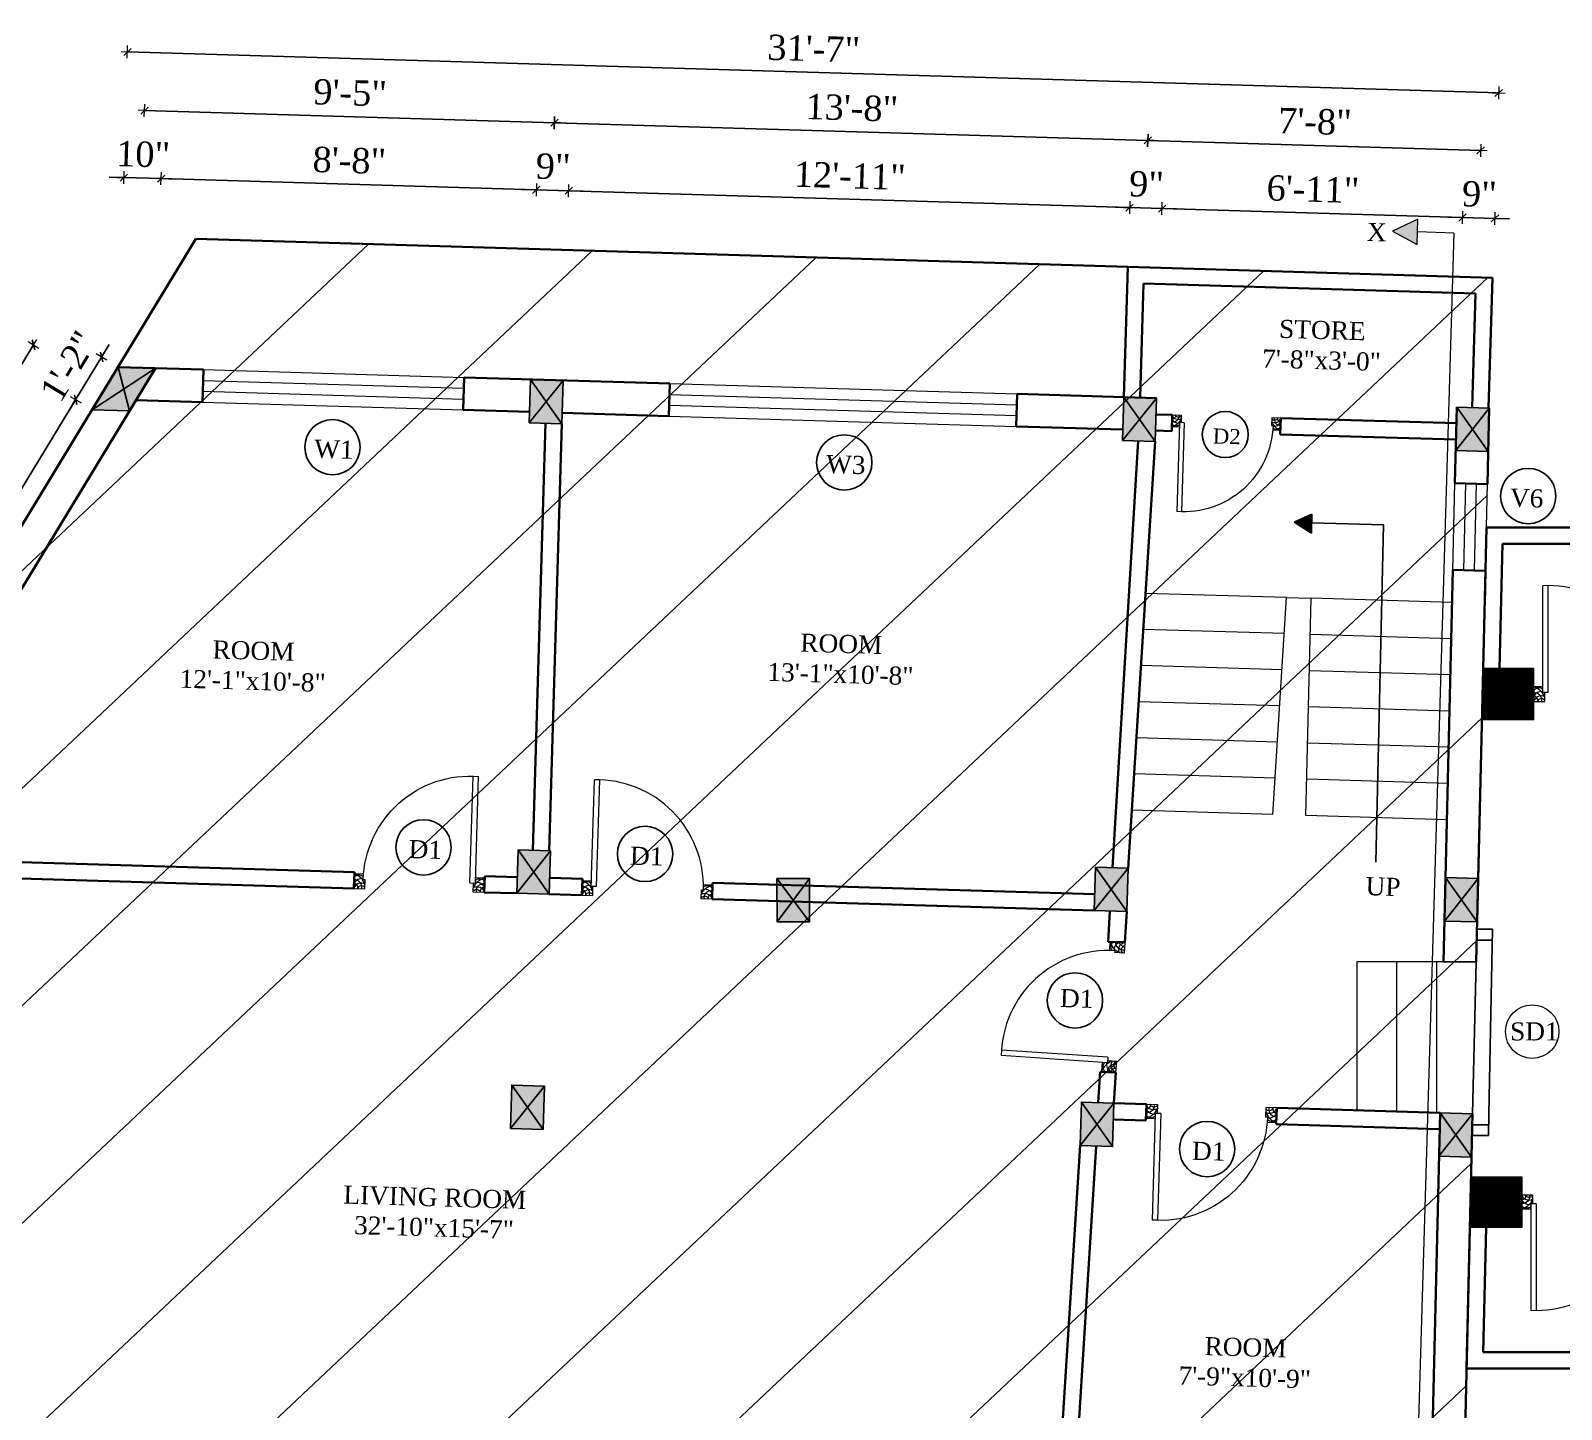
# Model space of a CAD drawing. Header units: inches. Extents: x 4069 to 291496, y -47643 to 12535.
# Drawn here: x 139422 to 139844.9, y -21981.2 to -21600.4 of the extents above; entities that cross this region are included whole.
import ezdxf

# ---------------------------------------------------------------- set-up
doc = ezdxf.new("R2010")
doc.units = ezdxf.units.IN
doc.header["$LTSCALE"] = 5
doc.header["$MEASUREMENT"] = 0
for name, color, linetype, lineweight in [('A-WALL', 7, 'Continuous', 9), ('Dimension', 7, 'Continuous', 18), ('DOOR', 62, 'Continuous', 0), ('Dw', 2, 'Continuous', 18), ('tefriş', 30, 'Continuous', 9)]:
    doc.layers.add(name, color=color, linetype=linetype, lineweight=lineweight)
doc.layers.add('dim line', color=7, linetype='Continuous', lineweight=15, true_color=0xfab2b2)
doc.layers.add('TEXT', color=6, linetype='Continuous')
doc.layers.add('WALL', color=7, linetype='Continuous')
doc.styles.add('ordinary', font='times.ttf')
doc.dimstyles.new('Copy of 96', dxfattribs={"dimtxt": 7, "dimasz": 4, "dimexe": 0.5, "dimexo": 0.5, "dimgap": 3, "dimtad": 1, "dimdec": 1, "dimzin": 11, "dimdsep": 46, "dimlunit": 4, "dimtxsty": 'ordinary', "dimblk": 'OBLIQUE', "dimcen": 0.09, "dimse1": 1, "dimse2": 1, "dimclrt": 6, "dimazin": 0, "dimtfac": 1, "dimtdec": 1, "dimtix": 1, "dimtmove": 2, "dimatfit": 3, "dimldrblk": 'leader', "dimfxl": 0.5, "dimfxlon": 1, "dimtolj": 1, "dimtzin": 0, "dimarcsym": 0})

# ---------------------------------------------------------------- blocks, each defined once
blk = doc.blocks.new('C1a')
at = {"color": 1, "ltscale": 5}
for p, q in [((18657.75, 4625.76), (18648.75, 4625.76)), ((18648.75, 4625.76), (18648.82, 4613.76)), ((18657.82, 4613.76), (18657.75, 4625.76)), ((18648.82, 4613.76), (18657.82, 4613.76))]:
    blk.add_line(p, q, dxfattribs=at)
blk = doc.blocks.new('c2a')
at = {"color": 1, "ltscale": 5}
for p, q in [((18091.63, 4625.76), (18084.82, 4613.76)), ((18101.98, 4625.76), (18091.63, 4625.76)), ((18095.17, 4613.76), (18101.98, 4625.76)), ((18084.82, 4613.76), (18095.17, 4613.76))]:
    blk.add_line(p, q, dxfattribs=at)
blk = doc.blocks.new('A$C27B36B59')
at = {"layer": 'DOOR'}
for p, q in [((0, 4), (0, 0)), ((2.5, 4), (0, 4)), ((0, 0), (3, 0)), ((2.5, 2.5), (2.5, 4)), ((3, 2.5), (2.5, 2.5)), ((3, 0), (3, 2.5))]:
    blk.add_line(p, q, dxfattribs=at)
for centre, radius, start, end in [((-1.4, -0.54), 4.75, 22.1411, 72.838), ((1.34, 2.09), 1.64, 45.138, 144.8948), ((2.21, 0.3), 2.49, 83.3149, 152.658), ((0.13, 0.37), 2.05, 349.4875, 93.6805), ((1.96, -0.47), 2.01, 58.7447, 166.495), ((-0.06, 0.32), 1.13, 343.542, 86.947), ((2.08, -0.4), 1.17, 38.2816, 160.1519)]:
    blk.add_arc(centre, radius, start, end, dxfattribs=at)
blk = doc.blocks.new('D2')
at = {"layer": 'DOOR'}
for p, q in [((74473.95, 24047.59), (74473.95, 24018.09)), ((74473.95, 24047.59), (74475.45, 24047.59)), ((74475.45, 24047.59), (74475.45, 24018.13))]:
    blk.add_line(p, q, dxfattribs=at)
blk.add_arc((74473.95, 24047.59), 29.5, 180, 272.9146, dxfattribs=at)
at = {"layer": 'DOOR', "xscale": -1, "rotation": 180}
blk.add_blockref('A$C27B36B59', (74441.95, 24050.09), dxfattribs=at)
at = {"layer": 'DOOR', "rotation": 180}
blk.add_blockref('A$C27B36B59', (74477.95, 24050.09), dxfattribs=at)
blk = doc.blocks.new('x-x')
at = {"ltscale": 5}
for points in [[(11364.03, -701.52), (11364.03, -694.51), (11357.15, -698.09)], [(11364.03, -1135.52), (11364.03, -1128.51), (11357.15, -1132.09)]]:
    blk.add_hatch(color=256, dxfattribs=at).paths.add_polyline_path(points)
for p, q in [((11364.03, -694.51), (11357.15, -698.09)), ((11364.03, -701.52), (11364.03, -694.51)), ((11357.15, -698.09), (11364.03, -701.52)), ((11374.13, -698.09), (11364.03, -698.09)), ((11374.13, -698.09), (11374.13, -1132.09)), ((11364.03, -1128.51), (11357.15, -1132.09)), ((11364.03, -1135.52), (11364.03, -1128.51)), ((11357.15, -1132.09), (11364.03, -1135.52)), ((11374.13, -1132.09), (11364.03, -1132.09))]:
    blk.add_line(p, q, dxfattribs=at)
at = {"layer": 'A-WALL', "color": 1, "ltscale": 5}
blk.add_line((11374.13, -1120.09), (11374.13, -1132.09), dxfattribs=at)
at = {"layer": 'TEXT', "style": 'ordinary'}
for p in [(11350.08, -700.97), (11350.08, -1134.1)]:
    blk.add_text('X', height=5, dxfattribs=at).set_placement(p)
blk = doc.blocks.new('oblique')
at = {"color": 0, "lineweight": -2}
blk.add_line((0.25, 0.25), (-0.25, -0.25), dxfattribs=at)
at = {"layer": 'dim line', "lineweight": 9}
for p, q in [((-0.4375, 0), (0.4375, 0)), ((0, 0.4375), (0, -0.4375))]:
    blk.add_line(p, q, dxfattribs=at)
blk = doc.blocks.new('*D4081')
at = {"layer": 'A-WALL', "color": 0, "lineweight": -2, "ltscale": 50, "transparency": 16777216}
blk.add_line((139325.06, -21882.12), (139434.38, -21702.3), dxfattribs=at)
at = {"layer": 'Defpoints', "color": 0, "ltscale": 50, "transparency": 16777216}
for p in [(139434.38, -21702.3), (139438.95, -21705.08), (139329.62, -21884.9)]:
    blk.add_point(p, dxfattribs=at)
at = {"layer": 'A-WALL', "color": 0, "lineweight": -2, "ltscale": 50, "transparency": 16777216, "xscale": 4, "yscale": 4, "zscale": 4}
for p, rotation in [((139434.38, -21702.3), 58.70147092263574), ((139325.06, -21882.12), 238.7014709226357)]:
    blk.add_blockref('oblique', p, dxfattribs=dict(at, rotation=rotation))
at = {"layer": 'A-WALL', "color": 6, "ltscale": 50, "transparency": 16777216, "insert": (139374.1, -21788.8), "char_height": 7, "attachment_point": 5, "rotation": 58.7015, "style": 'ordinary'}
blk.add_mtext('\\A1;17\'-6"', dxfattribs=at)
blk = doc.blocks.new('_OBLIQUE')
at = {"color": 0, "linetype": 'ByBlock'}
blk.add_line((-0.5, -0.5), (0.5, 0.5), dxfattribs=at)
blk = doc.blocks.new('leader')
at = {"layer": 'Dimension'}
for p, q in [((0, -4.33), (0, 4.33)), ((-4.42, 0), (4.42, 0))]:
    blk.add_line(p, q, dxfattribs=at)
blk = doc.blocks.new('*D4082')
at = {"layer": 'A-WALL', "color": 0, "lineweight": -2, "ltscale": 50, "transparency": 16777216}
for p, q in [((139434.38, -21702.3), (139441.55, -21690.51)), ((139441.55, -21690.51), (139443.63, -21687.1)), ((139434.38, -21702.3), (139432.3, -21705.72))]:
    blk.add_line(p, q, dxfattribs=at)
at = {"layer": 'Defpoints', "color": 0, "ltscale": 50, "transparency": 16777216}
for p in [(139441.55, -21690.51), (139446.11, -21693.29), (139438.95, -21705.08)]:
    blk.add_point(p, dxfattribs=at)
at = {"layer": 'A-WALL', "color": 0, "lineweight": -2, "ltscale": 50, "transparency": 16777216, "xscale": 4, "yscale": 4, "zscale": 4}
for p, rotation in [((139441.55, -21690.51), 238.7014709226357), ((139434.38, -21702.3), 58.70147092263576)]:
    blk.add_blockref('oblique', p, dxfattribs=dict(at, rotation=rotation))
at = {"layer": 'A-WALL', "color": 6, "ltscale": 50, "transparency": 16777216, "insert": (139432.41, -21693.03), "char_height": 7, "attachment_point": 5, "rotation": 58.7015, "style": 'ordinary'}
blk.add_mtext('\\A1;1\'-2"', dxfattribs=at)
blk = doc.blocks.new('*D4083')
at = {"layer": 'A-WALL', "color": 0, "lineweight": -2, "ltscale": 50, "transparency": 16777216}
blk.add_line((139422.75, -21687.16), (139306.25, -21878.77), dxfattribs=at)
at = {"layer": 'Defpoints', "color": 0, "ltscale": 50, "transparency": 16777216}
for p in [(139442.53, -21699.18), (139306.25, -21878.77), (139326.04, -21890.79)]:
    blk.add_point(p, dxfattribs=at)
at = {"layer": 'A-WALL', "color": 0, "lineweight": -2, "ltscale": 50, "transparency": 16777216, "xscale": 4, "yscale": 4, "zscale": 4}
for p, rotation in [((139422.75, -21687.16), 58.70147092238875), ((139306.25, -21878.77), 238.7014709223888)]:
    blk.add_blockref('oblique', p, dxfattribs=dict(at, rotation=rotation))
at = {"layer": 'A-WALL', "color": 6, "ltscale": 50, "transparency": 16777216, "insert": (139358.9, -21779.55), "char_height": 7, "attachment_point": 5, "rotation": 58.7015, "style": 'ordinary'}
blk.add_mtext('\\A1;18\'-8"', dxfattribs=at)
blk = doc.blocks.new('*D4085')
at = {"layer": 'A-WALL', "color": 0, "lineweight": -2, "ltscale": 50, "transparency": 16777216}
blk.add_line((139210.42, -22004.88), (139412.34, -21672.75), dxfattribs=at)
at = {"layer": 'Defpoints', "color": 0, "ltscale": 50, "transparency": 16777216}
for p in [(139412.34, -21672.75), (139446.11, -21693.29), (139244.19, -22025.41)]:
    blk.add_point(p, dxfattribs=at)
at = {"layer": 'A-WALL', "color": 0, "lineweight": -2, "ltscale": 50, "transparency": 16777216, "xscale": 4, "yscale": 4, "zscale": 4}
for p, rotation in [((139412.34, -21672.75), 58.70147092240071), ((139210.42, -22004.88), 238.7014709224007)]:
    blk.add_blockref('oblique', p, dxfattribs=dict(at, rotation=rotation))
at = {"layer": 'A-WALL', "color": 6, "ltscale": 50, "transparency": 16777216, "insert": (139305.77, -21835.41), "char_height": 7, "attachment_point": 5, "rotation": 58.7015, "style": 'ordinary'}
blk.add_mtext('\\A1;32\'-5"', dxfattribs=at)
blk = doc.blocks.new('*D4086')
at = {"layer": 'A-WALL', "color": 0, "lineweight": -2, "ltscale": 50, "transparency": 16777216}
for p, q in [((139447.68, -21640.94), (139443.68, -21640.82)), ((139447.68, -21640.94), (139458.02, -21641.25)), ((139458.02, -21641.25), (139462.02, -21641.37))]:
    blk.add_line(p, q, dxfattribs=at)
at = {"layer": 'Defpoints', "color": 0, "ltscale": 50, "transparency": 16777216}
for p in [(139458.02, -21641.25), (139446.11, -21693.29), (139456.46, -21693.6)]:
    blk.add_point(p, dxfattribs=at)
at = {"layer": 'A-WALL', "color": 0, "lineweight": -2, "ltscale": 50, "transparency": 16777216, "xscale": 4, "yscale": 4, "zscale": 4}
for p, rotation in [((139447.68, -21640.94), 358.2899854281655), ((139458.02, -21641.25), 178.2899854281655)]:
    blk.add_blockref('oblique', p, dxfattribs=dict(at, rotation=rotation))
at = {"layer": 'A-WALL', "color": 6, "ltscale": 50, "transparency": 16777216, "insert": (139453.05, -21634.54), "char_height": 7, "attachment_point": 5, "rotation": 358.29, "style": 'ordinary'}
blk.add_mtext('\\A1;10"', dxfattribs=at)
blk = doc.blocks.new('*D4087')
at = {"layer": 'A-WALL', "color": 0, "lineweight": -2, "ltscale": 50, "transparency": 16777216}
blk.add_line((139458.02, -21641.25), (139561.63, -21644.34), dxfattribs=at)
at = {"layer": 'Defpoints', "color": 0, "ltscale": 50, "transparency": 16777216}
for p in [(139561.63, -21644.34), (139456.46, -21693.6), (139560.06, -21696.69)]:
    blk.add_point(p, dxfattribs=at)
at = {"layer": 'A-WALL', "color": 0, "lineweight": -2, "ltscale": 50, "transparency": 16777216, "xscale": 4, "yscale": 4, "zscale": 4}
for p, rotation in [((139458.02, -21641.25), 178.2899854281156), ((139561.63, -21644.34), 358.2899854281156)]:
    blk.add_blockref('oblique', p, dxfattribs=dict(at, rotation=rotation))
at = {"layer": 'A-WALL', "color": 6, "ltscale": 50, "transparency": 16777216, "insert": (139510.02, -21636.24), "char_height": 7, "attachment_point": 5, "rotation": 358.29, "style": 'ordinary'}
blk.add_mtext('\\A1;8\'-8"', dxfattribs=at)
blk = doc.blocks.new('*D4088')
at = {"layer": 'A-WALL', "color": 0, "lineweight": -2, "ltscale": 50, "transparency": 16777216}
for p, q in [((139561.63, -21644.34), (139557.63, -21644.22)), ((139561.63, -21644.34), (139570.62, -21644.61)), ((139570.62, -21644.61), (139574.62, -21644.73))]:
    blk.add_line(p, q, dxfattribs=at)
at = {"layer": 'Defpoints', "color": 0, "ltscale": 50, "transparency": 16777216}
for p in [(139570.62, -21644.61), (139560.06, -21696.69), (139569.06, -21696.96)]:
    blk.add_point(p, dxfattribs=at)
at = {"layer": 'A-WALL', "color": 0, "lineweight": -2, "ltscale": 50, "transparency": 16777216, "xscale": 4, "yscale": 4, "zscale": 4}
for p, rotation in [((139561.63, -21644.34), 358.2899854281156), ((139570.62, -21644.61), 178.2899854281156)]:
    blk.add_blockref('oblique', p, dxfattribs=dict(at, rotation=rotation))
at = {"layer": 'A-WALL', "color": 6, "ltscale": 50, "transparency": 16777216, "insert": (139566.32, -21637.91), "char_height": 7, "attachment_point": 5, "rotation": 358.29, "style": 'ordinary'}
blk.add_mtext('\\A1;9"', dxfattribs=at)
blk = doc.blocks.new('*D4089')
at = {"layer": 'A-WALL', "color": 0, "lineweight": -2, "ltscale": 50, "transparency": 16777216}
blk.add_line((139570.62, -21644.61), (139725.55, -21649.24), dxfattribs=at)
at = {"layer": 'Defpoints', "color": 0, "ltscale": 50, "transparency": 16777216}
for p in [(139725.55, -21649.24), (139569.06, -21696.96), (139723.99, -21701.58)]:
    blk.add_point(p, dxfattribs=at)
at = {"layer": 'A-WALL', "color": 0, "lineweight": -2, "ltscale": 50, "transparency": 16777216, "xscale": 4, "yscale": 4, "zscale": 4}
for p, rotation in [((139570.62, -21644.61), 178.2899854281156), ((139725.55, -21649.24), 358.2899854281156)]:
    blk.add_blockref('oblique', p, dxfattribs=dict(at, rotation=rotation))
at = {"layer": 'A-WALL', "color": 6, "ltscale": 50, "transparency": 16777216, "insert": (139648.28, -21640.43), "char_height": 7, "attachment_point": 5, "rotation": 358.29, "style": 'ordinary'}
blk.add_mtext('\\A1;12\'-11"', dxfattribs=at)
blk = doc.blocks.new('*D4090')
at = {"layer": 'A-WALL', "color": 0, "lineweight": -2, "ltscale": 50, "transparency": 16777216}
for p, q in [((139725.55, -21649.24), (139721.55, -21649.12)), ((139725.55, -21649.24), (139734.55, -21649.5)), ((139734.55, -21649.5), (139738.55, -21649.62))]:
    blk.add_line(p, q, dxfattribs=at)
at = {"layer": 'Defpoints', "color": 0, "ltscale": 50, "transparency": 16777216}
for p in [(139734.55, -21649.5), (139723.99, -21701.58), (139732.99, -21701.85)]:
    blk.add_point(p, dxfattribs=at)
at = {"layer": 'A-WALL', "color": 0, "lineweight": -2, "ltscale": 50, "transparency": 16777216, "xscale": 4, "yscale": 4, "zscale": 4}
for p, rotation in [((139725.55, -21649.24), 358.2899854281156), ((139734.55, -21649.5), 178.2899854281156)]:
    blk.add_blockref('oblique', p, dxfattribs=dict(at, rotation=rotation))
at = {"layer": 'A-WALL', "color": 6, "ltscale": 50, "transparency": 16777216, "insert": (139730.25, -21642.8), "char_height": 7, "attachment_point": 5, "rotation": 358.29, "style": 'ordinary'}
blk.add_mtext('\\A1;9"', dxfattribs=at)
blk = doc.blocks.new('*D4091')
at = {"layer": 'A-WALL', "color": 0, "lineweight": -2, "ltscale": 50, "transparency": 16777216}
blk.add_line((139734.55, -21649.5), (139817.51, -21651.98), dxfattribs=at)
at = {"layer": 'Defpoints', "color": 0, "ltscale": 50, "transparency": 16777216}
for p in [(139817.51, -21651.98), (139732.99, -21701.85), (139815.95, -21704.33)]:
    blk.add_point(p, dxfattribs=at)
at = {"layer": 'A-WALL', "color": 0, "lineweight": -2, "ltscale": 50, "transparency": 16777216, "xscale": 4, "yscale": 4, "zscale": 4}
for p, rotation in [((139734.55, -21649.5), 178.2899854281156), ((139817.51, -21651.98), 358.2899854281156)]:
    blk.add_blockref('oblique', p, dxfattribs=dict(at, rotation=rotation))
at = {"layer": 'A-WALL', "color": 6, "ltscale": 50, "transparency": 16777216, "insert": (139776.23, -21644.18), "char_height": 7, "attachment_point": 5, "rotation": 358.29, "style": 'ordinary'}
blk.add_mtext('\\A1;6\'-11"', dxfattribs=at)
blk = doc.blocks.new('*D4092')
at = {"layer": 'A-WALL', "color": 0, "lineweight": -2, "ltscale": 50, "transparency": 16777216}
for p, q in [((139817.51, -21651.98), (139813.51, -21651.86)), ((139817.51, -21651.98), (139826.51, -21652.25)), ((139826.51, -21652.25), (139830.51, -21652.37))]:
    blk.add_line(p, q, dxfattribs=at)
at = {"layer": 'Defpoints', "color": 0, "ltscale": 50, "transparency": 16777216}
for p in [(139826.51, -21652.25), (139815.95, -21704.33), (139824.95, -21704.6)]:
    blk.add_point(p, dxfattribs=at)
at = {"layer": 'A-WALL', "color": 0, "lineweight": -2, "ltscale": 50, "transparency": 16777216, "xscale": 4, "yscale": 4, "zscale": 4}
for p, rotation in [((139817.51, -21651.98), 358.2899854281156), ((139826.51, -21652.25), 178.2899854281156)]:
    blk.add_blockref('oblique', p, dxfattribs=dict(at, rotation=rotation))
at = {"layer": 'A-WALL', "color": 6, "ltscale": 50, "transparency": 16777216, "insert": (139822.21, -21645.55), "char_height": 7, "attachment_point": 5, "rotation": 358.29, "style": 'ordinary'}
blk.add_mtext('\\A1;9"', dxfattribs=at)
blk = doc.blocks.new('*D4093')
at = {"layer": 'A-WALL', "color": 0, "lineweight": -2, "ltscale": 50, "transparency": 16777216}
blk.add_line((139822.57, -21633.45), (139730.61, -21630.7), dxfattribs=at)
at = {"layer": 'Defpoints', "color": 0, "ltscale": 50, "transparency": 16777216}
for p in [(139730.61, -21630.7), (139728.49, -21701.72), (139820.45, -21704.46)]:
    blk.add_point(p, dxfattribs=at)
at = {"layer": 'A-WALL', "color": 0, "lineweight": -2, "ltscale": 50, "transparency": 16777216, "xscale": 4, "yscale": 4, "zscale": 4}
for p, rotation in [((139730.61, -21630.7), 178.2899854281298), ((139822.57, -21633.45), 358.2899854281299)]:
    blk.add_blockref('oblique', p, dxfattribs=dict(at, rotation=rotation))
at = {"layer": 'A-WALL', "color": 6, "ltscale": 50, "transparency": 16777216, "insert": (139776.78, -21625.51), "char_height": 7, "attachment_point": 5, "rotation": 358.29, "style": 'ordinary'}
blk.add_mtext('\\A1;7\'-8"', dxfattribs=at)
blk = doc.blocks.new('*D4094')
at = {"layer": 'A-WALL', "color": 0, "lineweight": -2, "ltscale": 50, "transparency": 16777216}
blk.add_line((139730.61, -21630.7), (139566.68, -21625.81), dxfattribs=at)
at = {"layer": 'Defpoints', "color": 0, "ltscale": 50, "transparency": 16777216}
for p in [(139566.68, -21625.81), (139564.56, -21696.82), (139728.49, -21701.72)]:
    blk.add_point(p, dxfattribs=at)
at = {"layer": 'A-WALL', "color": 0, "lineweight": -2, "ltscale": 50, "transparency": 16777216, "xscale": 4, "yscale": 4, "zscale": 4}
for p, rotation in [((139566.68, -21625.81), 178.2899854281156), ((139730.61, -21630.7), 358.2899854281156)]:
    blk.add_blockref('oblique', p, dxfattribs=dict(at, rotation=rotation))
at = {"layer": 'A-WALL', "color": 6, "ltscale": 50, "transparency": 16777216, "insert": (139648.84, -21621.7), "char_height": 7, "attachment_point": 5, "rotation": 358.29, "style": 'ordinary'}
blk.add_mtext('\\A1;13\'-8"', dxfattribs=at)
blk = doc.blocks.new('*D4095')
at = {"layer": 'A-WALL', "color": 0, "lineweight": -2, "ltscale": 50, "transparency": 16777216}
blk.add_line((139566.68, -21625.81), (139453.41, -21622.43), dxfattribs=at)
at = {"layer": 'Defpoints', "color": 0, "ltscale": 50, "transparency": 16777216}
for p in [(139453.41, -21622.43), (139451.29, -21693.44), (139564.56, -21696.82)]:
    blk.add_point(p, dxfattribs=at)
at = {"layer": 'A-WALL', "color": 0, "lineweight": -2, "ltscale": 50, "transparency": 16777216, "xscale": 4, "yscale": 4, "zscale": 4}
for p, rotation in [((139453.41, -21622.43), 178.2899854281156), ((139566.68, -21625.81), 358.2899854281156)]:
    blk.add_blockref('oblique', p, dxfattribs=dict(at, rotation=rotation))
at = {"layer": 'A-WALL', "color": 6, "ltscale": 50, "transparency": 16777216, "insert": (139510.24, -21617.55), "char_height": 7, "attachment_point": 5, "rotation": 358.29, "style": 'ordinary'}
blk.add_mtext('\\A1;9\'-5"', dxfattribs=at)
blk = doc.blocks.new('*D4096')
at = {"layer": 'A-WALL', "color": 0, "lineweight": -2, "ltscale": 50, "transparency": 16777216}
blk.add_line((139448.71, -21606.26), (139827.54, -21617.57), dxfattribs=at)
at = {"layer": 'Defpoints', "color": 0, "ltscale": 50, "transparency": 16777216}
for p in [(139827.54, -21617.57), (139446.11, -21693.29), (139824.95, -21704.6)]:
    blk.add_point(p, dxfattribs=at)
at = {"layer": 'A-WALL', "color": 0, "lineweight": -2, "ltscale": 50, "transparency": 16777216, "xscale": 4, "yscale": 4, "zscale": 4}
for p, rotation in [((139448.71, -21606.26), 178.2899854281156), ((139827.54, -21617.57), 358.2899854281156)]:
    blk.add_blockref('oblique', p, dxfattribs=dict(at, rotation=rotation))
at = {"layer": 'A-WALL', "color": 6, "ltscale": 50, "transparency": 16777216, "insert": (139638.32, -21605.35), "char_height": 7, "attachment_point": 5, "rotation": 358.29, "style": 'ordinary'}
blk.add_mtext('\\A1;31\'-7"', dxfattribs=at)

msp = doc.modelspace()

# ---------------------------------------------------------------- hatches: boundary and pattern name
at = {"layer": 'A-WALL', "ltscale": 5}
h = msp.add_hatch(dxfattribs=at)
h.set_pattern_fill('ANSI31', color=256)
h.set_pattern_definition([(45, (115401.16021, -23429.35698), (-0.08838834765, 0.08838834765), [])])
h.paths.add_polyline_path([(139823.23823, -21790.63583), (139837.23823, -21790.63583), (139837.23823, -21776.63583), (139823.23823, -21776.63583)])
h = msp.add_hatch(dxfattribs=at)
h.set_pattern_fill('ANSI31', color=256)
h.set_pattern_definition([(45, (115288.2145, -23420.6393), (-0.08838834765, 0.08838834765), [])])
h.paths.add_polyline_path([(139819.91363, -21916.91816), (139819.91363, -21930.91816), (139833.91363, -21930.91816), (139833.91363, -21916.91816)])
at = {"layer": 'WALL', "linetype": 'ByBlock', "ltscale": 5, "true_color": 0xf8991e}
h = msp.add_hatch(dxfattribs=at)
h.set_pattern_fill('ANSI31', color=30, scale=350, angle=-1.7100146)
h.set_pattern_definition([(43.29, (131215.957, -19199.53), (-29.99899, 31.8453), [])])
h.paths.add_polyline_path([(139222.6859, -22060.78507), (139467.62073, -21657.91475), (139825.90908, -21668.61118), (139816.08424, -22078.50054)])
h = msp.add_hatch(color=30, dxfattribs=at)
h.dxf.hatch_style = 1
h.paths.add_polyline_path([(139447.70237, -21699.33881), (139449.29048, -21705.3889), (139456.4593, -21693.59757)])
h.paths.add_polyline_path([(139447.70237, -21699.33881), (139456.4593, -21693.59757), (139446.11425, -21693.28873)])
h.paths.add_polyline_path([(139446.11425, -21693.28873), (139438.94543, -21705.08006), (139447.70237, -21699.33881)])
h.paths.add_polyline_path([(139447.70237, -21699.33881), (139438.94543, -21705.08006), (139449.29048, -21705.3889)])
h = msp.add_hatch(color=30, dxfattribs=at)
h.dxf.hatch_style = 1
h.paths.add_polyline_path([(139564.38235, -21702.82221), (139559.70531, -21708.68525), (139568.7013, -21708.95382)])
h.paths.add_polyline_path([(139568.7013, -21708.95382), (139569.05939, -21696.95916), (139564.38235, -21702.82221)])
h.paths.add_polyline_path([(139564.38235, -21702.82221), (139569.05939, -21696.95916), (139560.0634, -21696.69059)])
h.paths.add_polyline_path([(139560.0634, -21696.69059), (139559.70531, -21708.68525), (139564.38235, -21702.82221)])
h = msp.add_hatch(color=30, dxfattribs=at)
h.dxf.hatch_style = 1
h.paths.add_polyline_path([(139728.30931, -21707.71612), (139723.63227, -21713.57917), (139732.62826, -21713.84774)])
h.paths.add_polyline_path([(139732.62826, -21713.84774), (139732.98636, -21701.85308), (139728.30931, -21707.71612)])
h.paths.add_polyline_path([(139728.30931, -21707.71612), (139732.98636, -21701.85308), (139723.99036, -21701.58451)])
h.paths.add_polyline_path([(139723.99036, -21701.58451), (139723.63227, -21713.57917), (139728.30931, -21707.71612)])
h = msp.add_hatch(color=30, dxfattribs=at)
h.dxf.hatch_style = 1
h.paths.add_polyline_path([(139824.66115, -21716.59531), (139820.30523, -21710.46259), (139815.66499, -21716.32673)])
h.paths.add_polyline_path([(139824.66115, -21716.59531), (139824.94547, -21704.59845), (139820.30523, -21710.46259)])
h.paths.add_polyline_path([(139824.94547, -21704.59845), (139815.94931, -21704.32988), (139820.30523, -21710.46259)])
h.paths.add_polyline_path([(139820.30523, -21710.46259), (139815.94931, -21704.32988), (139815.66499, -21716.32673)])
at = {"layer": 'WALL', "linetype": 'ByBlock', "ltscale": 5}
msp.add_hatch(color=2, dxfattribs=at).paths.add_polyline_path([(139771.01206, -21736.16812), (139775.94274, -21733.91166), (139775.78613, -21739.15757)])
at = {"layer": 'WALL', "linetype": 'ByBlock', "ltscale": 5, "true_color": 0xf8991e}
h = msp.add_hatch(color=30, dxfattribs=at)
h.dxf.hatch_style = 1
h.paths.add_polyline_path([(139560.93307, -21832.77715), (139556.25602, -21838.6402), (139565.25202, -21838.90876)])
h.paths.add_polyline_path([(139565.25202, -21838.90876), (139565.61011, -21826.91411), (139560.93307, -21832.77715)])
h.paths.add_polyline_path([(139560.93307, -21832.77715), (139565.61011, -21826.91411), (139556.61412, -21826.64554)])
h.paths.add_polyline_path([(139556.61412, -21826.64554), (139556.25602, -21838.6402), (139560.93307, -21832.77715)])
h = msp.add_hatch(color=30, dxfattribs=at)
h.dxf.hatch_style = 1
h.paths.add_polyline_path([(139720.47548, -21837.54017), (139715.79844, -21843.40321), (139724.79443, -21843.67178)])
h.paths.add_polyline_path([(139724.79443, -21843.67178), (139725.15252, -21831.67713), (139720.47548, -21837.54017)])
h.paths.add_polyline_path([(139720.47548, -21837.54017), (139725.15252, -21831.67713), (139716.15653, -21831.40856)])
h.paths.add_polyline_path([(139716.15653, -21831.40856), (139715.79844, -21843.40321), (139720.47548, -21837.54017)])
h = msp.add_hatch(color=30, dxfattribs=at)
h.dxf.hatch_style = 1
h.paths.add_polyline_path([(139821.58104, -21846.56127), (139817.22512, -21840.42856), (139812.58488, -21846.2927)])
h.paths.add_polyline_path([(139821.58104, -21846.56127), (139821.86536, -21834.56442), (139817.22512, -21840.42856)])
h.paths.add_polyline_path([(139821.86536, -21834.56442), (139812.8692, -21834.29584), (139817.22512, -21840.42856)])
h.paths.add_polyline_path([(139817.22512, -21840.42856), (139812.8692, -21834.29584), (139812.58488, -21846.2927)])
h = msp.add_hatch(color=30, dxfattribs=at)
h.dxf.hatch_style = 1
h.paths.add_polyline_path([(139637.17252, -21846.50996), (139632.63553, -21840.50996), (139628.17235, -21846.50996)])
h.paths.add_polyline_path([(139637.17252, -21846.50996), (139637.09871, -21834.50996), (139632.63553, -21840.50996)])
h.paths.add_polyline_path([(139637.09871, -21834.50996), (139628.09854, -21834.50996), (139632.63553, -21840.50996)])
h.paths.add_polyline_path([(139632.63553, -21840.50996), (139628.09854, -21834.50996), (139628.17235, -21846.50996)])
h = msp.add_hatch(color=30, dxfattribs=at)
h.dxf.hatch_style = 1
h.paths.add_polyline_path([(139559.20842, -21897.75462), (139554.53138, -21903.61767), (139563.52737, -21903.88624)])
h.paths.add_polyline_path([(139563.52737, -21903.88624), (139563.88547, -21891.89158), (139559.20842, -21897.75462)])
h.paths.add_polyline_path([(139559.20842, -21897.75462), (139563.88547, -21891.89158), (139554.88947, -21891.62301)])
h.paths.add_polyline_path([(139554.88947, -21891.62301), (139554.53138, -21903.61767), (139559.20842, -21897.75462)])
h = msp.add_hatch(color=30, dxfattribs=at)
h.dxf.hatch_style = 1
h.paths.add_polyline_path([(139716.55856, -21902.45219), (139711.88152, -21908.31524), (139720.87751, -21908.58381)])
h.paths.add_polyline_path([(139720.87751, -21908.58381), (139721.23561, -21896.58915), (139716.55856, -21902.45219)])
h.paths.add_polyline_path([(139716.55856, -21902.45219), (139721.23561, -21896.58915), (139712.23961, -21896.32058)])
h.paths.add_polyline_path([(139712.23961, -21896.32058), (139711.88152, -21908.31524), (139716.55856, -21902.45219)])
h = msp.add_hatch(color=30, dxfattribs=at)
h.dxf.hatch_style = 1
h.paths.add_polyline_path([(139820.04099, -21911.54426), (139815.68507, -21905.41154), (139811.04483, -21911.27568)])
h.paths.add_polyline_path([(139820.04099, -21911.54426), (139820.32531, -21899.5474), (139815.68507, -21905.41154)])
h.paths.add_polyline_path([(139820.32531, -21899.5474), (139811.32915, -21899.27883), (139815.68507, -21905.41154)])
h.paths.add_polyline_path([(139815.68507, -21905.41154), (139811.32915, -21899.27883), (139811.04483, -21911.27568)])

# ---------------------------------------------------------------- linework, layer by layer
at = {"color": 1, "ltscale": 5}
for p, q in [((139438.94543, -21705.08006), (139456.4593, -21693.59757)), ((139446.11425, -21693.28873), (139449.29048, -21705.3889)), ((139559.70531, -21708.68525), (139569.05939, -21696.95916)), ((139568.7013, -21708.95382), (139560.0634, -21696.69059)), ((139723.63227, -21713.57917), (139732.98636, -21701.85308)), ((139732.62826, -21713.84774), (139723.99036, -21701.58451)), ((139815.66499, -21716.32673), (139824.94547, -21704.59845)), ((139824.66115, -21716.59531), (139815.94931, -21704.32988)), ((139729.669, -21765.78248), (139729.33459, -21765.76126)), ((139556.25602, -21838.6402), (139565.61011, -21826.91411)), ((139565.25202, -21838.90876), (139556.61412, -21826.64554)), ((139715.79844, -21843.40321), (139725.15252, -21831.67713)), ((139724.79443, -21843.67178), (139716.15653, -21831.40856)), ((139821.58104, -21846.56127), (139812.8692, -21834.29584)), ((139637.17252, -21846.50996), (139628.09854, -21834.50996)), ((139628.17235, -21846.50996), (139637.09871, -21834.50996)), ((139812.58488, -21846.2927), (139821.86536, -21834.56442)), ((139554.53138, -21903.61767), (139563.88547, -21891.89158)), ((139563.52737, -21903.88624), (139554.88947, -21891.62301)), ((139711.88152, -21908.31524), (139721.23561, -21896.58915)), ((139720.87751, -21908.58381), (139712.23961, -21896.32058)), ((139820.32531, -21899.5474), (139811.04483, -21911.27568)), ((139820.04099, -21911.54426), (139811.32915, -21899.27883))]:
    msp.add_line(p, q, dxfattribs=at)
at = {"layer": 'A-WALL', "lineweight": 30}
for p, q in [((139222.6859, -22060.78507), (139467.62073, -21657.91475)), ((139725.06464, -21665.60054), (139467.62073, -21657.91475)), ((139723.99036, -21701.58451), (139725.06464, -21665.60054)), ((139825.79842, -21668.60788), (139725.06464, -21665.60054)), ((139825.79842, -21668.60788), (139824.72415, -21704.59184)), ((139728.48836, -21701.7188), (139729.42835, -21670.23282)), ((139821.16614, -21672.97159), (139729.42835, -21670.23282)), ((139821.16614, -21672.97159), (139820.22615, -21704.45756)), ((139378.79704, -21821.33694), (139456.4593, -21693.59757)), ((139469.72336, -21693.99356), (139446.11425, -21693.28873)), ((139469.45479, -21702.98955), (139469.72336, -21693.99356)), ((139541.42273, -21705.1381), (139541.69129, -21696.14211)), ((139598.54625, -21697.83947), (139541.69129, -21696.14211)), ((139598.27769, -21706.83546), (139598.54625, -21697.83947)), ((139469.45479, -21702.98955), (139451.08269, -21702.44107)), ((139694.23493, -21709.7002), (139694.5035, -21700.7042)), ((139732.98636, -21701.85308), (139694.5035, -21700.7042)), ((139559.79483, -21705.68659), (139541.42273, -21705.1381)), ((139598.27769, -21706.83546), (139568.79082, -21705.95516)), ((139737.35007, -21706.48536), (139732.85207, -21706.35108)), ((139737.35007, -21706.48536), (139737.21578, -21710.98336)), ((139767.33671, -21707.38059), (139767.20242, -21711.87858)), ((139815.87035, -21708.82952), (139767.33671, -21707.38059)), ((139815.45175, -21725.32438), (139815.94931, -21704.32988)), ((139824.44791, -21725.59295), (139824.94547, -21704.59845)), ((139564.2033, -21708.81954), (139560.68207, -21826.76698)), ((139568.7013, -21708.95382), (139565.18007, -21826.90127)), ((139723.7218, -21710.5805), (139694.23493, -21709.7002)), ((139737.21578, -21710.98336), (139732.71779, -21710.84907)), ((139727.94775, -21713.708), (139720.83704, -21831.54829)), ((139732.62826, -21713.84774), (139725.15252, -21831.67713)), ((139815.73607, -21713.32752), (139767.20242, -21711.87858)), ((139815.45175, -21725.32438), (139824.44791, -21725.59295)), ((139823.23823, -21776.63583), (139824.16251, -21737.63583)), ((139824.16251, -21737.63583), (139887.1245, -21737.63583)), ((139827.73949, -21776.63583), (139828.55712, -21742.13583)), ((139828.55712, -21742.13583), (139891.6245, -21742.13583)), ((139812.31815, -21857.5474), (139814.88312, -21749.3181)), ((139814.88312, -21749.3181), (139823.87928, -21749.58667)), ((139823.66482, -21758.63583), (139823.87928, -21749.58667)), ((139823.23823, -21776.63583), (139821.32068, -21857.5474)), ((139837.23823, -21776.63583), (139823.23823, -21776.63583)), ((139821.58104, -21846.56127), (139822.59988, -21803.5714)), ((139416.10147, -21829.95398), (139511.41035, -21832.79936)), ((139415.96718, -21834.45198), (139511.27606, -21837.29735)), ((139511.27606, -21837.29735), (139511.41035, -21832.79936)), ((139547.26003, -21838.37163), (139547.39432, -21833.87363)), ((139547.39432, -21833.87363), (139556.39031, -21834.1422)), ((139565.3863, -21834.41077), (139574.38229, -21834.67934)), ((139547.26003, -21838.37163), (139556.25602, -21838.6402)), ((139574.24801, -21839.17733), (139574.38229, -21834.67934)), ((139610.23198, -21840.25161), (139610.36626, -21835.75361)), ((139610.36626, -21835.75361), (139715.93272, -21838.90522)), ((139565.25202, -21838.90876), (139574.24801, -21839.17733)), ((139610.23198, -21840.25161), (139715.79844, -21843.40321)), ((139720.11392, -21843.53205), (139719.60171, -21852.02054)), ((139724.79443, -21843.67178), (139724.22368, -21852.15853)), ((139719.60171, -21852.02054), (139724.22368, -21852.15853)), ((139717.43234, -21887.97182), (139716.92012, -21896.46031)), ((139717.43234, -21887.97182), (139721.80636, -21888.1024)), ((139721.80636, -21888.1024), (139721.23561, -21896.58915)), ((139721.23561, -21896.58915), (139730.2316, -21896.85772)), ((139730.2316, -21896.85772), (139730.09731, -21901.35571)), ((139721.10132, -21901.08715), (139730.09731, -21901.35571)), ((139766.21556, -21897.93199), (139766.08128, -21902.42999)), ((139766.21556, -21897.93199), (139811.32915, -21899.27883)), ((139807.94103, -22042.24139), (139811.32915, -21899.27883)), ((139816.08424, -22078.50054), (139820.32531, -21899.5474)), ((139766.08128, -21902.42999), (139811.19486, -21903.77682)), ((139711.88152, -21908.31524), (139704.34552, -22027.14327)), ((139716.3725, -21908.60005), (139708.8365, -22027.42809)), ((139819.58184, -21930.91816), (139818.65757, -21969.91816)), ((139824.0831, -21930.91816), (139823.26548, -21965.41816)), ((140079.19129, -21965.41816), (139823.26548, -21965.41816)), ((140083.69129, -21969.91816), (139818.65757, -21969.91816))]:
    msp.add_line(p, q, dxfattribs=at)
at = {"layer": 'A-WALL', "ltscale": 5}
for p, q in [((139799.32068, -21857.5474), (139788.32068, -21857.5474)), ((139788.32068, -21857.5474), (139788.32068, -21898.59192)), ((139810.32068, -21857.5474), (139799.32068, -21857.5474)), ((139799.32068, -21857.5474), (139799.32068, -21898.92032)), ((139821.32068, -21857.5474), (139810.32068, -21857.5474)), ((139810.32068, -21857.5474), (139810.32068, -21899.24872)), ((139812.31815, -21857.5474), (139821.32068, -21857.5474))]:
    msp.add_line(p, q, dxfattribs=at)
for points in [[(139823.23823, -21790.63583), (139837.23823, -21790.63583), (139837.23823, -21776.63583), (139823.23823, -21776.63583)], [(139819.91363, -21916.91816), (139833.91363, -21916.91816), (139833.91363, -21930.91816), (139819.91363, -21930.91816)]]:
    msp.add_lwpolyline(points, close=True, dxfattribs=at)
msp.add_circle((139836.79233, -21876.83872), 7.38406, dxfattribs=at)
at = {"layer": 'Dw', "color": 3}
for p, q in [((139469.72336, -21693.99356), (139541.69129, -21696.14211)), ((139469.63384, -21696.99222), (139541.60177, -21699.14077)), ((139598.54625, -21697.83947), (139694.5035, -21700.7042)), ((139469.45479, -21702.98955), (139541.42273, -21705.1381)), ((139469.54431, -21699.99089), (139541.51225, -21702.13944)), ((139598.45673, -21700.83814), (139694.41398, -21703.70287)), ((139598.27769, -21706.83546), (139694.23493, -21709.7002)), ((139598.36721, -21703.8368), (139694.32446, -21706.70153)), ((139814.88246, -21749.34577), (139815.4511, -21725.35205)), ((139817.88162, -21749.41684), (139818.45025, -21725.42313)), ((139820.88078, -21749.48792), (139821.44941, -21725.4942)), ((139823.87993, -21749.559), (139824.44857, -21725.56528))]:
    msp.add_line(p, q, dxfattribs=at)
at = {"layer": 'tefriş', "ltscale": 5}
for p, q in [((139768.95004, -21756.95073), (139729.96741, -21755.78693)), ((139765.14882, -21816.86398), (139768.95004, -21756.95073)), ((139768.95004, -21756.95073), (139775.68725, -21757.15187)), ((139774.26564, -21817.13691), (139775.68725, -21757.15187)), ((139814.66988, -21758.31566), (139775.68725, -21757.15187)), ((139768.31722, -21766.92506), (139729.33459, -21765.76126)), ((139814.43289, -21768.31569), (139775.45025, -21767.1519)), ((139767.68439, -21776.89939), (139728.70176, -21775.73559)), ((139814.19596, -21778.3127), (139775.21333, -21777.1489)), ((139767.05157, -21786.87372), (139728.06893, -21785.70992)), ((139813.95909, -21788.30781), (139774.97645, -21787.14401)), ((139766.41589, -21796.8929), (139727.43326, -21795.7291)), ((139813.72212, -21798.3067), (139774.73949, -21797.14291)), ((139765.78591, -21806.82238), (139726.80328, -21805.65858)), ((139813.4852, -21808.30371), (139774.50256, -21807.13991)), ((139765.14882, -21816.86398), (139726.16619, -21815.70018)), ((139813.24827, -21818.30071), (139774.26564, -21817.13691))]:
    msp.add_line(p, q, dxfattribs=at)
at = {"layer": 'TEXT'}
for centre, radius in [((139751.99857, -21711.93594), 6.36673), ((139505.34972, -21715.415), 7.64038), ((139646.75036, -21719.63641), 7.64038), ((139835.69267, -21728.91813), 7.64038), ((139530.50789, -21825.94658), 7.64038), ((139591.71154, -21827.77377), 7.64038), ((139710.47474, -21868.22902), 7.64038), ((139746.98374, -21909.28277), 7.64038)]:
    msp.add_circle(centre, radius, dxfattribs=at)
at = {"layer": 'WALL', "color": 2, "linetype": 'ByBlock', "ltscale": 5}
for p, q in [((139771.01206, -21736.16812), (139775.94274, -21733.91166)), ((139775.78613, -21739.15757), (139771.01206, -21736.16812)), ((139775.94274, -21733.91166), (139775.78613, -21739.15757)), ((139775.87104, -21736.31318), (139795.67221, -21736.90433)), ((139793.58371, -21830.06617), (139795.67221, -21736.90433))]:
    msp.add_line(p, q, dxfattribs=at)
at = {"layer": 'WALL', "color": 2, "linetype": 'ByBlock'}
for p, q in [((139821.53397, -21848.5474), (139825.8215, -21848.5474)), ((139824.82404, -21899.65402), (139825.8215, -21848.5474)), ((139821.46288, -21851.5474), (139825.76295, -21851.5474)), ((139820.32531, -21899.5474), (139821.32068, -21857.5474)), ((139824.82657, -21899.5474), (139824.68438, -21905.5474)), ((139820.18311, -21905.5474), (139824.69737, -21905.5474)), ((139820.25421, -21902.5474), (139824.75547, -21902.5474))]:
    msp.add_line(p, q, dxfattribs=at)
at = {"layer": 'WALL', "color": 2, "linetype": 'ByBlock', "ltscale": 5}
for points in [[(139438.94543, -21705.08006), (139449.29048, -21705.3889), (139456.4593, -21693.59757), (139446.11425, -21693.28873)], [(139559.70531, -21708.68525), (139568.7013, -21708.95382), (139569.05939, -21696.95916), (139560.0634, -21696.69059)], [(139723.63227, -21713.57917), (139732.62826, -21713.84774), (139732.98636, -21701.85308), (139723.99036, -21701.58451)], [(139815.94931, -21704.32988), (139815.66499, -21716.32673), (139824.66115, -21716.59531), (139824.94547, -21704.59845)], [(139556.25602, -21838.6402), (139565.25202, -21838.90876), (139565.61011, -21826.91411), (139556.61412, -21826.64554)], [(139715.79844, -21843.40321), (139724.79443, -21843.67178), (139725.15252, -21831.67713), (139716.15653, -21831.40856)], [(139812.8692, -21834.29584), (139812.58488, -21846.2927), (139821.58104, -21846.56127), (139821.86536, -21834.56442)], [(139628.09854, -21834.50996), (139628.17235, -21846.50996), (139637.17252, -21846.50996), (139637.09871, -21834.50996)], [(139554.53138, -21903.61767), (139563.52737, -21903.88624), (139563.88547, -21891.89158), (139554.88947, -21891.62301)], [(139711.88152, -21908.31524), (139720.87751, -21908.58381), (139721.23561, -21896.58915), (139712.23961, -21896.32058)], [(139811.32915, -21899.27883), (139811.04483, -21911.27568), (139820.04099, -21911.54426), (139820.32531, -21899.5474)]]:
    msp.add_lwpolyline(points, close=True, dxfattribs=at)

# ---------------------------------------------------------------- block references
at = {"layer": 'A-WALL', "color": 1, "rotation": 358.2899854281289}
msp.add_blockref('x-x', (128466.94215, -20619.09042), dxfattribs=at)
at = {"layer": 'WALL', "color": 2, "linetype": 'ByBlock', "ltscale": 5}
for name, p, rotation in [('c2a', (121224.50114, -25777.11628), 358.2899854281289), ('C1a', (121037.47204, -25771.53267), 358.2899854281289), ('C1a', (121034.39193, -25901.49863), 358.2899854281578), ('C1a', (121032.85188, -25966.48161), 358.2899854281289)]:
    msp.add_blockref(name, p, dxfattribs=dict(at, rotation=rotation))
at = {"layer": 'WALL', "color": 2, "linetype": 'ByBlock', "xscale": -0.8332999999984168, "yscale": 0.8333000000000083, "zscale": 0.8333, "rotation": 358.2899854281289}
msp.add_blockref('D2', (201174.14718, -43590.50209), dxfattribs=at)
at = {"layer": 'WALL', "color": 2, "linetype": 'ByBlock'}
for p, rotation in [((214315.18946, 2264.45208), 180.0000000001832), ((214736.70876, -22.29301), 178.289985428129), ((120723.48548, 54035.77887), 266.1524916298231)]:
    msp.add_blockref('D2', p, dxfattribs=dict(at, rotation=rotation))
at = {"layer": 'WALL', "color": 2, "linetype": 'ByBlock', "xscale": -1}
for p, rotation in [((65820.15442, 4423.49893), 178.289985428129), ((213457.33721, -48158.72827), 358.2899854281289), ((214311.86486, -45972.00608), 359.9999999998169)]:
    msp.add_blockref('D2', p, dxfattribs=dict(at, rotation=rotation))
at = {"layer": 'WALL', "color": 2, "linetype": 'ByBlock', "ltscale": 5}
msp.add_blockref('C1a', (120979.3533, -26460.26914), dxfattribs=at)

# ---------------------------------------------------------------- texts
at = {"layer": 'TEXT', "style": 'ordinary'}
for s, height, rotation, p in [('D2', 4.1665, 358.2895973, (139748.50903, -21714.38619)), ('W1', 5, 358.2903735, (139500.22753, -21718.32756)), ('W3', 5, 358.2903735, (139641.62817, -21722.54897)), ('V6', 5, 358.2903735, (139830.57048, -21731.83069)), ('D1', 5, 358.2895973, (139526.32028, -21828.88699)), ('D1', 5, 358.2903735, (139587.47193, -21830.71268)), ('UP', 5, 358.2895973, (139790.70348, -21839.13915)), ('D1', 5, 358.2895973, (139706.26909, -21870.02939)), ('D1', 5, 358.2903735, (139742.74414, -21912.22168))]:
    msp.add_text(s, height=height, rotation=rotation, dxfattribs=at).set_placement(p)
msp.add_text('SD1', height=5, dxfattribs=at).set_placement((139830.67481, -21879.28284))
at = {"layer": 'TEXT', "char_height": 5, "attachment_point": 8, "rotation": 358.2895973, "style": 'ordinary'}
for s, insert in [('STORE\\P7\'-8"x3\'-0"', (139778.50274, -21693.95821)), ('ROOM\\P12\'-1"x10\'-8"', (139483.20884, -21782.50692)), ('ROOM\\P13\'-1"x10\'-8"', (139645.60767, -21780.62832)), ('LIVING ROOM\\P32\'-10"x15\'-7"', (139533.31437, -21933.48928)), ('ROOM\\P7\'-9"x10\'-9"', (139757.28713, -21974.914))]:
    msp.add_mtext_dynamic_manual_height_columns(s, width=101.5687276, gutter_width=1720.71691, heights=[0], dxfattribs=dict(at, insert=insert))

# ---------------------------------------------------------------- dimensions: what is measured, and where the dimension line sits
at = {"layer": 'A-WALL', "ltscale": 50}
for base, p1, p2, angle, picture, middle in [((139827.5436, -21617.5714), (139446.11425, -21693.28873), (139824.94547, -21704.59845), 358.2899854, '*D4096', (139638.32406, -21605.34881)), ((139453.40694, -21622.42602), (139564.5614, -21696.82488), (139451.28678, -21693.44315), 358.2899854, '*D4095', (139510.24033, -21617.54915)), ((139566.68156, -21625.80775), (139728.48836, -21701.7188), (139564.5614, -21696.82488), 358.2899854, '*D4094', (139648.84081, -21621.69707)), ((139561.62624, -21644.34148), (139456.4593, -21693.59757), (139560.0634, -21696.69059), 178.2899854, '*D4087', (139510.01997, -21636.23733)), ((139570.62224, -21644.61005), (139560.0634, -21696.69059), (139569.05939, -21696.95916), 178.2899854, '*D4088', (139566.32031, -21637.90803)), ((139725.55321, -21649.23539), (139569.05939, -21696.95916), (139723.99036, -21701.58451), 178.2899854, '*D4089', (139648.28169, -21640.42562)), ((139734.5492, -21649.50396), (139723.99036, -21701.58451), (139732.98636, -21701.85308), 178.2899854, '*D4090', (139730.24728, -21642.80195)), ((139817.51215, -21651.98076), (139732.98636, -21701.85308), (139815.94931, -21704.32988), 178.2899854, '*D4091', (139776.22645, -21644.18472)), ((139826.50831, -21652.24933), (139815.94931, -21704.32988), (139824.94547, -21704.59845), 178.2899854, '*D4092', (139822.20631, -21645.54732)), ((139441.54973, -21690.51362), (139438.94543, -21705.08006), (139446.11425, -21693.28873), 238.7014709, '*D4082', (139432.41125, -21693.03255)), ((139434.38091, -21702.30494), (139329.62086, -21884.89779), (139438.94543, -21705.08006), 238.7014709, '*D4081', (139374.10418, -21788.80037))]:
    dim = msp.add_linear_dim(base=base, p1=p1, p2=p2, angle=angle, dimstyle='Copy of 96', override={"dimdec": 0, "dimblk": 'oblique', "dimtdec": 0, "dimarcsym": 1}, dxfattribs=at)
    dim.commit()
    dim.dimension.update_dxf_attribs({"geometry": picture, "text_midpoint": middle})
for p1, p2, distance, picture, middle in [((139820.44739, -21704.46416), (139728.48836, -21701.7188), -71.04877, '*D4093', (139776.78411, -21625.50662)), ((139446.11425, -21693.28873), (139456.4593, -21693.59757), 52.37244, '*D4086', (139453.0454, -21634.53639)), ((139244.19237, -22025.41109), (139446.11425, -21693.28873), 39.52759, '*D4085', (139305.77227, -21835.40724)), ((139442.52984, -21699.18439), (139326.03645, -21890.79345), -23.15088, '*D4083', (139358.89554, -21779.55391))]:
    dim = msp.add_aligned_dim(p1=p1, p2=p2, distance=distance, dimstyle='Copy of 96', override={"dimdec": 0, "dimblk": 'oblique', "dimtdec": 0, "dimarcsym": 1}, dxfattribs=at)
    dim.commit()
    dim.dimension.update_dxf_attribs({"geometry": picture, "text_midpoint": middle})

doc.saveas('drawing.dxf')
